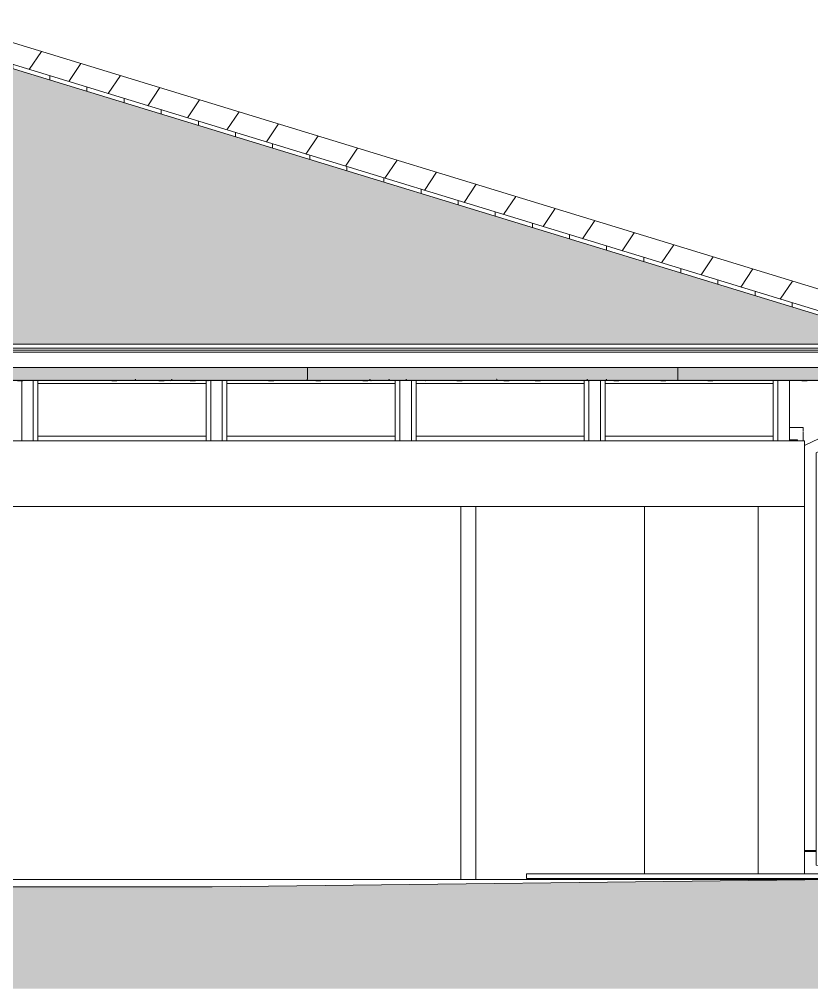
# Model space of a CAD drawing. Header units: millimetres. Extents: x -35517 to 139323, y -3702 to 5999.
# Drawn here: x 85712 to 90844, y -743 to 5534 of the extents above; entities that cross this region are included whole.
import ezdxf

# ---------------------------------------------------------------- set-up
doc = ezdxf.new("R2010")
doc.units = ezdxf.units.MM
doc.linetypes.add('Demolished', pattern=[7.14375, 4.7625, -2.38125])
for name, color, linetype, lineweight in [('A-DETL-GENF', 92, 'Continuous', 5), ('A-DETL-THIN', 151, 'Continuous', 5), ('A-FLOR', 192, 'Continuous', 9), ('A-GENM', 13, 'Continuous', 5), ('A-GLAZ', 151, 'Continuous', 5), ('A-GLAZ-CWMG', 51, 'Continuous', 5), ('A-ROOF', 132, 'Continuous', 9), ('A-ROOF-OTLN', 132, 'Continuous', 5), ('A-ROOF-PATT', 132, 'Continuous', 9), ('A-WALL', 113, 'Continuous', 9), ('C-TOPO', 7, 'Continuous', 5), ('I-WALL', 2, 'Continuous', 9), ('S-COLS', 52, 'Continuous', 5)]:
    doc.layers.add(name, color=color, linetype=linetype, lineweight=lineweight)

# ---------------------------------------------------------------- blocks, each defined once
blk = doc.blocks.new('Downpipe - Downpipe-V344-GENERAL WEST ELEVATION')
at = {"layer": 'A-GENM'}
for p, q in [((1931.3, 3119), (1931.3, 3280.1)), ((1856.3, 3166.5), (1031.3, 2775)), ((1856.3, 3195), (1856.3, 3166.5)), ((1106.3, 2727.6), (1931.3, 3119)), ((1106.3, 144.1), (1106.3, 2727.6)), ((1031.3, 151.5), (1106.3, 151.5)), ((1031.3, 144.1), (1106.3, 144.1)), ((1106.3, 151.5), (1106.3, 55.9)), ((1137.3, 48.6), (1106.3, 55.9)), ((1125.9, 0), (1137.3, 48.6))]:
    blk.add_line(p, q, dxfattribs=at)
blk = doc.blocks.new('FP_346-GENERAL WEST ELEVATION')
at = {"layer": 'A-ROOF-OTLN'}
blk.add_line((-11071.2, 3195), (1891.8, 3195), dxfattribs=at)
at = {"layer": 'A-ROOF-PATT', "lineweight": 5}
for p, q in [((-3303.1, 3201.7), (-3303.3, 3201.3)), ((-3302.9, 3202), (-3303.1, 3201.7)), ((-3302.7, 3202.4), (-3302.9, 3202)), ((-3302.6, 3202.7), (-3302.7, 3202.4)), ((-3302.4, 3203.1), (-3302.6, 3202.7)), ((-3302.2, 3203.4), (-3302.4, 3203.1)), ((-3302, 3203.8), (-3302.2, 3203.4)), ((-3301.8, 3204.1), (-3302, 3203.8)), ((-3301.6, 3204.5), (-3301.8, 3204.1)), ((-3068.5, 3201.6), (-3068.7, 3201.2)), ((-3068.3, 3201.9), (-3068.5, 3201.6)), ((-3068.2, 3202.3), (-3068.3, 3201.9)), ((-3068, 3202.6), (-3068.2, 3202.3)), ((-3067.8, 3203), (-3068, 3202.6)), ((-3067.6, 3203.4), (-3067.8, 3203)), ((-3067.4, 3203.8), (-3067.6, 3203.4)), ((-3067.2, 3204.1), (-3067.4, 3203.8)), ((-3067, 3204.5), (-3067.2, 3204.1)), ((-2189.7, 3197), (-2189.7, 3204.5)), ((-1784.5, 3204.1), (-1784.7, 3204.5)), ((-1784.4, 3203.8), (-1784.5, 3204.1)), ((-1784.2, 3203.4), (-1784.4, 3203.8)), ((-1784, 3203), (-1784.2, 3203.4)), ((-1783.8, 3202.6), (-1784, 3203)), ((-1783.6, 3202.3), (-1783.8, 3202.6)), ((-1783.4, 3201.9), (-1783.6, 3202.3)), ((-1783.2, 3201.6), (-1783.4, 3201.9)), ((-1783, 3201.2), (-1783.2, 3201.6)), ((-1660.7, 3201.6), (-1660.9, 3201.2)), ((-1660.5, 3202), (-1660.7, 3201.6)), ((-1660.3, 3202.3), (-1660.5, 3202)), ((-1660.1, 3202.7), (-1660.3, 3202.3)), ((-1659.9, 3203), (-1660.1, 3202.7)), ((-1659.8, 3203.4), (-1659.9, 3203)), ((-1659.6, 3203.8), (-1659.8, 3203.4)), ((-1659.4, 3204.1), (-1659.6, 3203.8)), ((-1659.2, 3204.5), (-1659.4, 3204.1)), ((-1549.9, 3204.1), (-1550.1, 3204.5)), ((-1549.7, 3203.8), (-1549.9, 3204.1)), ((-1549.5, 3203.4), (-1549.7, 3203.8)), ((-1549.3, 3203), (-1549.5, 3203.4)), ((-1549.2, 3202.7), (-1549.3, 3203)), ((-1549, 3202.3), (-1549.2, 3202.7)), ((-1548.8, 3201.9), (-1549, 3202.3)), ((-1548.6, 3201.6), (-1548.8, 3201.9)), ((-1548.4, 3201.2), (-1548.6, 3201.6)), ((-963.3, 3204.1), (-963.5, 3204.5)), ((-963.1, 3203.8), (-963.3, 3204.1)), ((-962.9, 3203.4), (-963.1, 3203.8)), ((-962.8, 3203), (-962.9, 3203.4)), ((-962.6, 3202.6), (-962.8, 3203)), ((-962.4, 3202.3), (-962.6, 3202.6)), ((-962.2, 3201.9), (-962.4, 3202.3)), ((-962, 3201.6), (-962.2, 3201.9)), ((-961.8, 3201.2), (-962, 3201.6)), ((-376.7, 3204.1), (-376.9, 3204.5)), ((-376.5, 3203.8), (-376.7, 3204.1)), ((-376.4, 3203.4), (-376.5, 3203.8)), ((-376.2, 3203), (-376.4, 3203.4)), ((-376, 3202.6), (-376.2, 3203)), ((-375.8, 3202.3), (-376, 3202.6)), ((-375.6, 3201.9), (-375.8, 3202.3)), ((-375.4, 3201.6), (-375.6, 3201.9)), ((-375.2, 3201.2), (-375.4, 3201.6)), ((-252.9, 3201.7), (-253, 3201.3)), ((-252.7, 3202), (-252.9, 3201.7)), ((-252.5, 3202.4), (-252.7, 3202)), ((-252.3, 3202.7), (-252.5, 3202.4)), ((-252.1, 3203.1), (-252.3, 3202.7)), ((-251.9, 3203.4), (-252.1, 3203.1)), ((-251.8, 3203.8), (-251.9, 3203.4)), ((-251.6, 3204.1), (-251.8, 3203.8)), ((-251.4, 3204.5), (-251.6, 3204.1)), ((210.3, 3197), (210.3, 3204.5)), ((-11077.9, 3197), (1898.5, 3197)), ((-4065.6, 3193.9), (-4032.1, 3193.9)), ((-3456, 3193.9), (-3422.5, 3193.9)), ((-3303.7, 3200.7), (-3303.8, 3200.3)), ((-3303.5, 3201), (-3303.7, 3200.7)), ((-3303.3, 3201.3), (-3303.5, 3201)), ((-3151.2, 3193.9), (-3117.7, 3193.9)), ((-3075.2, 3193.9), (-3075.4, 3193.8)), ((-3075, 3193.9), (-3075.2, 3193.9)), ((-3074.9, 3193.9), (-3075, 3193.9)), ((-3074.7, 3194), (-3074.9, 3193.9)), ((-3074.5, 3194.1), (-3074.7, 3194)), ((-3074.3, 3194.2), (-3074.5, 3194.1)), ((-3074.1, 3194.2), (-3074.3, 3194.2)), ((-3073.9, 3194.4), (-3074.1, 3194.2)), ((-3073.7, 3194.5), (-3073.9, 3194.4)), ((-3073.5, 3194.6), (-3073.7, 3194.5)), ((-3073.3, 3194.8), (-3073.5, 3194.6)), ((-3073.1, 3194.9), (-3073.3, 3194.8)), ((-3072.9, 3195.1), (-3073.1, 3194.9)), ((-3072.7, 3195.3), (-3072.9, 3195.1)), ((-3072.6, 3195.5), (-3072.7, 3195.3)), ((-3072.4, 3195.7), (-3072.6, 3195.5)), ((-3072.2, 3195.9), (-3072.4, 3195.7)), ((-3072, 3196.1), (-3072.2, 3195.9)), ((-3071.8, 3196.3), (-3072, 3196.1)), ((-3071.6, 3196.6), (-3071.8, 3196.3)), ((-3071.4, 3196.8), (-3071.6, 3196.6)), ((-3071.2, 3197.1), (-3071.4, 3196.8)), ((-3071, 3197.4), (-3071.2, 3197.1)), ((-3070.8, 3197.6), (-3071, 3197.4)), ((-3070.6, 3197.9), (-3070.8, 3197.6)), ((-3070.4, 3198.2), (-3070.6, 3197.9)), ((-3070.3, 3198.5), (-3070.4, 3198.2)), ((-3070.1, 3198.8), (-3070.3, 3198.5)), ((-3069.9, 3199.2), (-3070.1, 3198.8)), ((-3069.7, 3199.5), (-3069.9, 3199.2)), ((-3069.5, 3199.8), (-3069.7, 3199.5)), ((-3069.3, 3200.2), (-3069.5, 3199.8)), ((-3069.1, 3200.5), (-3069.3, 3200.2)), ((-3068.9, 3200.9), (-3069.1, 3200.5)), ((-3068.7, 3201.2), (-3068.9, 3200.9)), ((-2948, 3193.9), (-2914.5, 3193.9)), ((-2836.5, 3197.2), (-2836.7, 3197.5)), ((-2836.3, 3197), (-2836.5, 3197.2)), ((-2836.1, 3196.7), (-2836.3, 3197)), ((-2835.9, 3196.5), (-2836.1, 3196.7)), ((-2835.7, 3196.2), (-2835.9, 3196.5)), ((-2835.6, 3196), (-2835.7, 3196.2)), ((-2835.4, 3195.8), (-2835.6, 3196)), ((-2835.2, 3195.6), (-2835.4, 3195.8)), ((-2835, 3195.4), (-2835.2, 3195.6)), ((-2834.8, 3195.2), (-2835, 3195.4)), ((-2834.6, 3195), (-2834.8, 3195.2)), ((-2834.4, 3194.9), (-2834.6, 3195)), ((-2834.2, 3194.7), (-2834.4, 3194.9)), ((-2834.1, 3194.6), (-2834.2, 3194.7)), ((-2833.9, 3194.5), (-2834.1, 3194.6)), ((-2833.7, 3194.3), (-2833.9, 3194.5)), ((-2833.5, 3194.2), (-2833.7, 3194.3)), ((-2833.3, 3194.1), (-2833.5, 3194.2)), ((-2833.1, 3194.1), (-2833.3, 3194.1)), ((-2832.9, 3194), (-2833.1, 3194.1)), ((-2832.7, 3193.9), (-2832.9, 3194)), ((-2832.5, 3193.9), (-2832.7, 3193.9)), ((-2832.4, 3193.9), (-2832.5, 3193.9)), ((-2832.2, 3193.8), (-2832.4, 3193.9)), ((-2440, 3193.9), (-2406.5, 3193.9)), ((-2135.2, 3193.9), (-2101.7, 3193.9)), ((-1830.4, 3193.9), (-1796.9, 3193.9)), ((-1782.8, 3200.9), (-1783, 3201.2)), ((-1782.6, 3200.5), (-1782.8, 3200.9)), ((-1782.4, 3200.2), (-1782.6, 3200.5)), ((-1782.3, 3199.8), (-1782.4, 3200.2)), ((-1782.1, 3199.5), (-1782.3, 3199.8)), ((-1781.9, 3199.2), (-1782.1, 3199.5)), ((-1781.7, 3198.8), (-1781.9, 3199.2)), ((-1781.5, 3198.5), (-1781.7, 3198.8)), ((-1781.3, 3198.2), (-1781.5, 3198.5)), ((-1781.1, 3197.9), (-1781.3, 3198.2)), ((-1780.9, 3197.6), (-1781.1, 3197.9)), ((-1780.7, 3197.4), (-1780.9, 3197.6)), ((-1780.5, 3197.1), (-1780.7, 3197.4)), ((-1780.3, 3196.8), (-1780.5, 3197.1)), ((-1780.1, 3196.6), (-1780.3, 3196.8)), ((-1780, 3196.3), (-1780.1, 3196.6)), ((-1779.8, 3196.1), (-1780, 3196.3)), ((-1779.6, 3195.9), (-1779.8, 3196.1)), ((-1779.4, 3195.7), (-1779.6, 3195.9)), ((-1779.2, 3195.5), (-1779.4, 3195.7)), ((-1779, 3195.3), (-1779.2, 3195.5)), ((-1778.8, 3195.1), (-1779, 3195.3)), ((-1778.6, 3194.9), (-1778.8, 3195.1)), ((-1778.4, 3194.8), (-1778.6, 3194.9)), ((-1778.2, 3194.6), (-1778.4, 3194.8)), ((-1778, 3194.5), (-1778.2, 3194.6)), ((-1777.8, 3194.4), (-1778, 3194.5)), ((-1777.7, 3194.2), (-1777.8, 3194.4)), ((-1777.5, 3194.2), (-1777.7, 3194.2)), ((-1777.3, 3194.1), (-1777.5, 3194.2)), ((-1777.1, 3194), (-1777.3, 3194.1)), ((-1776.9, 3193.9), (-1777.1, 3194)), ((-1776.7, 3193.9), (-1776.9, 3193.9)), ((-1776.5, 3193.9), (-1776.7, 3193.9)), ((-1776.3, 3193.8), (-1776.5, 3193.9)), ((-1665.4, 3194.8), (-1665.6, 3194.7)), ((-1665.2, 3195), (-1665.4, 3194.8)), ((-1665, 3195.2), (-1665.2, 3195)), ((-1664.9, 3195.3), (-1665, 3195.2)), ((-1664.7, 3195.5), (-1664.9, 3195.3)), ((-1664.5, 3195.7), (-1664.7, 3195.5)), ((-1664.3, 3196), (-1664.5, 3195.7)), ((-1664.1, 3196.2), (-1664.3, 3196)), ((-1663.9, 3196.4), (-1664.1, 3196.2)), ((-1663.7, 3196.7), (-1663.9, 3196.4)), ((-1663.5, 3196.9), (-1663.7, 3196.7)), ((-1663.3, 3197.2), (-1663.5, 3196.9)), ((-1663.2, 3197.4), (-1663.3, 3197.2)), ((-1663, 3197.7), (-1663.2, 3197.4)), ((-1662.8, 3198), (-1663, 3197.7)), ((-1662.6, 3198.3), (-1662.8, 3198)), ((-1662.4, 3198.6), (-1662.6, 3198.3)), ((-1662.2, 3198.9), (-1662.4, 3198.6)), ((-1662, 3199.2), (-1662.2, 3198.9)), ((-1661.8, 3199.6), (-1662, 3199.2)), ((-1661.6, 3199.9), (-1661.8, 3199.6)), ((-1661.5, 3200.2), (-1661.6, 3199.9)), ((-1661.3, 3200.6), (-1661.5, 3200.2)), ((-1661.1, 3200.9), (-1661.3, 3200.6)), ((-1660.9, 3201.2), (-1661.1, 3200.9)), ((-1548.2, 3200.9), (-1548.4, 3201.2)), ((-1548, 3200.5), (-1548.2, 3200.9)), ((-1547.8, 3200.2), (-1548, 3200.5)), ((-1547.6, 3199.8), (-1547.8, 3200.2)), ((-1547.4, 3199.5), (-1547.6, 3199.8)), ((-1547.2, 3199.2), (-1547.4, 3199.5)), ((-1425.1, 3194), (-1425.2, 3194)), ((-1424.9, 3193.9), (-1425.1, 3194)), ((-1424.7, 3193.9), (-1424.9, 3193.9)), ((-1424.5, 3193.9), (-1424.7, 3193.9)), ((-1424.3, 3193.8), (-1424.5, 3193.9)), ((-1220.8, 3193.9), (-1187.3, 3193.9)), ((-961.6, 3200.9), (-961.8, 3201.2)), ((-961.4, 3200.5), (-961.6, 3200.9)), ((-961.2, 3200.2), (-961.4, 3200.5)), ((-961, 3199.8), (-961.2, 3200.2)), ((-960.8, 3199.5), (-961, 3199.8)), ((-960.6, 3199.2), (-960.8, 3199.5)), ((-960.5, 3198.9), (-960.6, 3199.2)), ((-960.3, 3198.5), (-960.5, 3198.9)), ((-960.1, 3198.2), (-960.3, 3198.5)), ((-959.9, 3197.9), (-960.1, 3198.2)), ((-959.7, 3197.6), (-959.9, 3197.9)), ((-959.5, 3197.4), (-959.7, 3197.6)), ((-959.3, 3197.1), (-959.5, 3197.4)), ((-959.1, 3196.8), (-959.3, 3197.1)), ((-958.9, 3196.6), (-959.1, 3196.8)), ((-958.7, 3196.3), (-958.9, 3196.6)), ((-958.5, 3196.1), (-958.7, 3196.3)), ((-958.4, 3195.9), (-958.5, 3196.1)), ((-958.2, 3195.7), (-958.4, 3195.9)), ((-958, 3195.5), (-958.2, 3195.7)), ((-957.8, 3195.3), (-958, 3195.5)), ((-957.6, 3195.1), (-957.8, 3195.3)), ((-957.4, 3194.9), (-957.6, 3195.1)), ((-957.2, 3194.8), (-957.4, 3194.9)), ((-957, 3194.6), (-957.2, 3194.8)), ((-956.8, 3194.5), (-957, 3194.6)), ((-956.6, 3194.4), (-956.8, 3194.5)), ((-956.4, 3194.3), (-956.6, 3194.4)), ((-956.2, 3194.2), (-956.4, 3194.3)), ((-956.1, 3194.1), (-956.2, 3194.2)), ((-955.9, 3194), (-956.1, 3194.1)), ((-955.7, 3193.9), (-955.9, 3194)), ((-955.5, 3193.9), (-955.7, 3193.9)), ((-955.3, 3193.9), (-955.5, 3193.9)), ((-955.1, 3193.8), (-955.3, 3193.9)), ((-954.9, 3193.8), (-955.1, 3193.8)), ((-916, 3193.9), (-882.5, 3193.9)), ((-712.8, 3193.9), (-679.3, 3193.9)), ((-375, 3200.9), (-375.2, 3201.2)), ((-374.8, 3200.5), (-375, 3200.9)), ((-374.6, 3200.2), (-374.8, 3200.5)), ((-374.4, 3199.8), (-374.6, 3200.2)), ((-374.2, 3199.5), (-374.4, 3199.8)), ((-374.1, 3199.2), (-374.2, 3199.5)), ((-373.9, 3198.8), (-374.1, 3199.2)), ((-373.7, 3198.5), (-373.9, 3198.8)), ((-373.5, 3198.2), (-373.7, 3198.5)), ((-373.3, 3197.9), (-373.5, 3198.2)), ((-373.1, 3197.6), (-373.3, 3197.9)), ((-372.9, 3197.4), (-373.1, 3197.6)), ((-372.7, 3197.1), (-372.9, 3197.4)), ((-372.5, 3196.8), (-372.7, 3197.1)), ((-372.3, 3196.6), (-372.5, 3196.8)), ((-372.1, 3196.3), (-372.3, 3196.6)), ((-372, 3196.1), (-372.1, 3196.3)), ((-371.8, 3195.9), (-372, 3196.1)), ((-371.6, 3195.7), (-371.8, 3195.9)), ((-371.4, 3195.5), (-371.6, 3195.7)), ((-371.2, 3195.3), (-371.4, 3195.5)), ((-371, 3195.1), (-371.2, 3195.3)), ((-370.8, 3194.9), (-371, 3195.1)), ((-370.6, 3194.8), (-370.8, 3194.9)), ((-370.4, 3194.6), (-370.6, 3194.8)), ((-370.2, 3194.5), (-370.4, 3194.6)), ((-370, 3194.4), (-370.2, 3194.5)), ((-369.8, 3194.2), (-370, 3194.4)), ((-369.7, 3194.2), (-369.8, 3194.2)), ((-369.5, 3194.1), (-369.7, 3194.2)), ((-369.3, 3194), (-369.5, 3194.1)), ((-369.1, 3193.9), (-369.3, 3194)), ((-368.9, 3193.9), (-369.1, 3193.9)), ((-368.7, 3193.9), (-368.9, 3193.9)), ((-368.5, 3193.8), (-368.7, 3193.9)), ((-254, 3199.7), (-254.2, 3199.3)), ((-253.8, 3200), (-254, 3199.7)), ((-253.6, 3200.3), (-253.8, 3200)), ((-253.4, 3200.6), (-253.6, 3200.3)), ((-253.2, 3201), (-253.4, 3200.6)), ((-253, 3201.3), (-253.2, 3201)), ((-204.8, 3193.9), (-171.3, 3193.9)), ((100, 3193.9), (133.5, 3193.9)), ((404.8, 3193.9), (438.3, 3193.9)), ((1014.4, 3193.9), (1047.9, 3193.9)), ((1030.9, 3193.9), (1030.7, 3193.8)), ((1031.1, 3193.9), (1030.9, 3193.9)), ((1031.3, 3193.9), (1031.1, 3193.9)), ((1031.5, 3194), (1031.3, 3193.9)), ((1031.6, 3194.1), (1031.5, 3194)), ((1031.8, 3194.2), (1031.6, 3194.1)), ((1032, 3194.2), (1031.8, 3194.2)), ((1032.2, 3194.4), (1032, 3194.2)), ((1032.4, 3194.5), (1032.2, 3194.4)), ((1032.6, 3194.6), (1032.4, 3194.5)), ((1032.8, 3194.8), (1032.6, 3194.6)), ((1033, 3194.9), (1032.8, 3194.8)), ((1033.2, 3195.1), (1033, 3194.9)), ((1033.4, 3195.3), (1033.2, 3195.1)), ((1033.6, 3195.5), (1033.4, 3195.3)), ((1033.7, 3195.7), (1033.6, 3195.5)), ((1033.9, 3195.9), (1033.7, 3195.7)), ((1034.1, 3196.1), (1033.9, 3195.9)), ((1034.3, 3196.3), (1034.1, 3196.1)), ((1034.5, 3196.6), (1034.3, 3196.3)), ((1034.7, 3196.8), (1034.5, 3196.6)), ((1034.9, 3197.1), (1034.7, 3196.8)), ((1035.1, 3197.4), (1034.9, 3197.1)), ((1035.3, 3197.6), (1035.1, 3197.4))]:
    blk.add_line(p, q, dxfattribs=at)
blk = doc.blocks.new('Rectangular Mullion - 30x75-1460576-GENERAL WEST ELEVATION')
at = {"layer": 'A-GLAZ-CWMG'}
blk.add_line((934, 3195), (934, 2805), dxfattribs=at)
blk = doc.blocks.new('Rectangular Mullion - Sheerclip 15 - 75x50 Aluminium Top and Side A Edge Frame-1463167-GENERAL WEST ELEVATION')
at = {"layer": 'A-GLAZ-CWMG'}
for p, q in [((-260.7, 3175), (-260.7, 3195.1)), ((-260.7, 3175), (828.8, 3175)), ((828.8, 3195), (828.8, 3175))]:
    blk.add_line(p, q, dxfattribs=at)
blk = doc.blocks.new('Rectangular Mullion - Sheerclip 15 - 75x50 Aluminium Top and Side A Edge Frame-1463168-GENERAL WEST ELEVATION')
at = {"layer": 'A-GLAZ-CWMG'}
for p, q in [((-260.7, 2805), (-260.7, 2835)), ((-260.7, 2835), (828.8, 2835)), ((828.8, 2835), (828.8, 2805))]:
    blk.add_line(p, q, dxfattribs=at)
blk = doc.blocks.new('Rectangular Mullion - 30x75-1460575-GENERAL WEST ELEVATION')
at = {"layer": 'A-GLAZ-CWMG'}
for p, q in [((-290.7, 3195.1), (-290.7, 2805)), ((-260.7, 3175), (-260.7, 2835))]:
    blk.add_line(p, q, dxfattribs=at)
blk = doc.blocks.new('Rectangular Mullion - 30x75-V364-GENERAL WEST ELEVATION')
at = {"layer": 'A-GLAZ-CWMG'}
for p, q in [((828.8, 2835), (828.8, 3175)), ((858.8, 2805), (858.8, 3195))]:
    blk.add_line(p, q, dxfattribs=at)
blk = doc.blocks.new('Rectangular Mullion - Sheerclip 15 - 75x50 Aluminium Top and Side A Edge Frame-V365-GENERAL WEST ELEVATION')
at = {"layer": 'A-GLAZ-CWMG'}
for p, q in [((-1485.3, 3175), (-1485.3, 3195.1)), ((-1485.3, 3175), (-395.7, 3175)), ((-395.7, 3195.1), (-395.7, 3175))]:
    blk.add_line(p, q, dxfattribs=at)
blk = doc.blocks.new('Rectangular Mullion - 30x75-V366-GENERAL WEST ELEVATION')
at = {"layer": 'A-GLAZ-CWMG'}
for p, q in [((-1515.3, 3195.1), (-1515.3, 2805)), ((-1485.3, 3175), (-1485.3, 2835))]:
    blk.add_line(p, q, dxfattribs=at)
blk = doc.blocks.new('Rectangular Mullion - 30x75-V367-GENERAL WEST ELEVATION')
at = {"layer": 'A-GLAZ-CWMG'}
for p, q in [((-395.7, 2835), (-395.7, 3175)), ((-365.7, 2805), (-365.7, 3195.1))]:
    blk.add_line(p, q, dxfattribs=at)
blk = doc.blocks.new('Rectangular Mullion - Sheerclip 15 - 75x50 Aluminium Top and Side A Edge Frame-V368-GENERAL WEST ELEVATION')
at = {"layer": 'A-GLAZ-CWMG'}
for p, q in [((-2709.9, 3175), (-2709.9, 3195.3)), ((-2709.9, 3175), (-1620.3, 3175)), ((-1620.3, 3195.1), (-1620.3, 3175))]:
    blk.add_line(p, q, dxfattribs=at)
blk = doc.blocks.new('Rectangular Mullion - 30x75-V369-GENERAL WEST ELEVATION')
at = {"layer": 'A-GLAZ-CWMG'}
blk.add_line((-2709.9, 3175), (-2709.9, 2835), dxfattribs=at)
blk = doc.blocks.new('Rectangular Mullion - 30x75-V370-GENERAL WEST ELEVATION')
at = {"layer": 'A-GLAZ-CWMG'}
blk.add_line((-1620.3, 2835), (-1620.3, 3175), dxfattribs=at)
blk = doc.blocks.new('Rectangular Mullion - Sheerclip 15 - 75x50 Aluminium Top and Side A Edge Frame-1463170-GENERAL WEST ELEVATION')
at = {"layer": 'A-GLAZ-CWMG'}
for p, q in [((-3934.5, 3175), (-3934.5, 3195.3)), ((-3934.5, 3175), (-2844.5, 3175)), ((-2844.5, 3195.3), (-2844.5, 3175))]:
    blk.add_line(p, q, dxfattribs=at)
blk = doc.blocks.new('Rectangular Mullion - Sheerclip 15 - 75x50 Aluminium Top and Side A Edge Frame-1463171-GENERAL WEST ELEVATION')
at = {"layer": 'A-GLAZ-CWMG'}
for p, q in [((-3934.5, 2805), (-3934.5, 2835)), ((-3934.5, 2835), (-2844.5, 2835)), ((-2844.5, 2835), (-2844.5, 2805))]:
    blk.add_line(p, q, dxfattribs=at)
blk = doc.blocks.new('Windows 1 - Windows 1-1464804-GENERAL WEST ELEVATION')
at = {"layer": 'A-GLAZ'}
for p, q in [((934, 2811), (986.3, 2811)), ((986.3, 2811), (986.3, 2805))]:
    blk.add_line(p, q, dxfattribs=at)

msp = doc.modelspace()

# ---------------------------------------------------------------- hatches: boundary and pattern name
at = {"layer": 'A-DETL-GENF'}
h = msp.add_hatch(dxfattribs=at)
h.set_pattern_fill('FP_114', style=0, pattern_type=2)
h.set_pattern_definition([(45, (175660.06, 31652.85), (0, 179.99969), [127.279, -127.279]), (45, (175690.06, 31622.85), (0, 179.99969), [127.279, -127.279]), (45, (175720.06, 31592.85), (0, 179.99969), [127.279, -127.279]), (315, (175750.06, 31592.85), (179.99969, 0), [127.279, -127.279]), (315, (175780.06, 31622.85), (179.99969, 0), [127.279, -127.279]), (315, (175810.06, 31652.85), (179.99969, 0), [127.279, -127.279])])
h.paths.add_polyline_path([(77196.2, -743.3), (93854.7, -743.3), (93854.7, -1.9), (86946.8, -85), (76198.4, -85), (73994.5, 8.6), (72753.3, 65.1), (69933.7, 163.6), (66275.3, 163.6), (66223.2, 162.2), (66223.2, -743.3), (77131.2, -743.3)])
at = {"layer": 'A-ROOF-PATT', "lineweight": 5}
h = msp.add_hatch(dxfattribs=at)
h.set_pattern_fill('FP_96', color=256, style=0, pattern_type=2)
h.set_pattern_definition([(56.205, (88375.53, 4485.3), (-308.4, -0.001), [])])
h.paths.add_polyline_path([(91574.2, 3436.8), (91697.9, 3540.1), (85176.9, 5533.8), (85171.1, 5529), (85176.9, 5530.8), (85186.7, 5525.1), (85156.5, 5398.8), (91264.2, 3531.5)])
h = msp.add_hatch(dxfattribs=at)
h.set_pattern_fill('FP_95', color=256, style=0, pattern_type=2)
h.set_pattern_definition([(90, (88313.66, 4427.54), (-240.416, 1e-14), [])])
h.paths.add_polyline_path([(91574.2, 3424.6), (91574.2, 3436.8), (85156.5, 5398.8), (85173.6, 5381.5), (91450.4, 3462.5)])
h = msp.add_hatch(dxfattribs=at)
h.set_pattern_fill('FP_80', color=256, style=0, pattern_type=2)
h.set_pattern_definition([(0, (89766.58, 3580.37), (323.85, 44.557), [76.2, -63.5, 88.9, -38.1, -165.1]), (0, (89766.58, 3580.37), (323.85, 44.557), [-266.7, 114.3, -50.8]), (0, (89842.78, 3582.23), (323.85, 44.557), [63.5, -241.3, 50.8, -76.2]), (0, (89995.18, 3577.587), (323.85, 44.557), [38.1, -393.7]), (90, (89766.58, 3580.37), (-107.95, 44.557), [42.701, -135.529]), (90, (89842.78, 3580.37), (-107.95, 44.557), [41.773, -136.457]), (90, (89906.28, 3580.37), (-107.95, 44.557), [38.988, -139.242]), (90, (89995.18, 3577.59), (-107.95, 44.557), [42.701, -135.529]), (90, (90033.28, 3577.59), (-107.95, 44.557), [42.701, -135.529]), (90, (90147.58, 3580.37), (-107.95, 44.557), [40.844, -137.385])])
h.paths.add_polyline_path([(78655.9, 3431.1), (78760.2, 3431.1), (78736.1, 3455.7), (78663.5, 3433.5)])
h.paths.add_polyline_path([(78902.7, 3431.1), (91502.7, 3431.1), (85202.7, 5357.2), (79175.4, 3514.5)])
h.paths.add_polyline_path([(91697.9, 3431.1), (91611.4, 3457.6), (91584.8, 3435.3), (91584.8, 3431.1), (91696, 3431.1)])
h = msp.add_hatch(dxfattribs=at)
h.set_pattern_fill('FP_94', color=256, style=0, pattern_type=2)
h.set_pattern_definition([(90, (88313.66, 4413.8), (-240.416, 1e-14), [])])
h.paths.add_polyline_path([(91574.2, 3409.3), (91574.2, 3424.6), (85173.6, 5381.5), (85178.4, 5376.7), (85177.6, 5364.9), (91450.4, 3447.1)])
h = msp.add_hatch(dxfattribs=at)
h.set_pattern_fill('FP_97', color=256, style=0, pattern_type=2)
h.set_pattern_definition([(0, (91796.95, 0), (406.4, 101.6), [33.528, -271.272, 33.528, -271.272, -1625.6]), (0, (91796.95, 0), (406.4, 101.6), [-609.6, 33.528, -576.072, 33.528, -271.272, -711.2]), (0, (91796.95, 0), (406.4, 101.6), [-1524, 33.528, -169.672, 33.528, -474.472]), (120, (91949.35, 50.8), (-291.1882, 301.1527), [33.528, -271.272, 33.528, -271.272, -1625.6]), (120, (91949.35, 50.8), (-291.1882, 301.1527), [-609.6, 33.528, -576.072, 33.528, -271.272, -711.2]), (120, (91949.35, 50.8), (-291.1882, 301.1527), [-1524, 33.528, -169.672, 33.528, -474.472]), (240, (92000.15, 254), (-115.2118, -402.7527), [33.528, -271.272, 33.528, -271.272, -1625.6]), (240, (92000.15, 254), (-115.2118, -402.7527), [-609.6, 33.528, -576.072, 33.528, -271.272, -711.2]), (240, (92000.15, 254), (-115.2118, -402.7527), [-1524, 33.528, -169.672, 33.528, -474.472])])
h.paths.add_polyline_path([(78685.9, 3204.5), (91667.9, 3204.5), (91667.9, 3280.1), (78685.9, 3280.1), (78685.9, 3246.2)])
h = msp.add_hatch(dxfattribs=at)
h.set_pattern_fill('FP_98', color=256, style=0, pattern_type=2)
h.set_pattern_definition([(0, (85176.9, 3309.8), (0, 1200), []), (90, (85177, 3309.8), (-2400, 1e-13), [])])
h.paths.add_polyline_path([(78685.9, 3204.5), (91667.9, 3204.5), (91667.9, 3280.1), (78685.9, 3280.1), (78685.9, 3246.2)])

# ---------------------------------------------------------------- linework, layer by layer
at = {"layer": 'A-DETL-THIN'}
for p, q in [((93854.7, -1.9), (86961.4, -85)), ((86961.4, -85), (76198.4, -85))]:
    msp.add_line(p, q, dxfattribs=at)
at = {"layer": 'A-FLOR'}
for p, q in [((92899.3, 0), (88995.9, 0)), ((88995.9, 0), (88995.9, -30)), ((88995.9, -30), (91524.5, -30))]:
    msp.add_line(p, q, dxfattribs=at)
at = {"layer": 'A-ROOF'}
for p, q in [((91697.9, 3405), (78817.2, 3405)), ((78902.9, 3431.1), (91502.7, 3431.1))]:
    msp.add_line(p, q, dxfattribs=at)
at = {"layer": 'A-ROOF-OTLN'}
for p, q in [((91697.9, 3540.1), (85176.9, 5533.8)), ((91574.2, 3436.8), (85156.5, 5398.8)), ((91574.2, 3409.3), (85177.6, 5364.9)), ((91797.9, 3392.3), (66555.9, 3392.3)), ((91797.9, 3379.6), (66555.9, 3379.6)), ((91747.1, 3280.1), (78606.7, 3280.1))]:
    msp.add_line(p, q, dxfattribs=at)
at = {"layer": 'A-WALL'}
for p, q in [((88571.9, 2380), (88571.9, -36)), ((88668.6, -36), (88668.6, 2380)), ((89761.9, 0), (89761.9, 2380)), ((89761.9, -35.8), (89761.9, -30)), ((90797.9, -30), (90797.9, -35.7))]:
    msp.add_line(p, q, dxfattribs=at)
at = {"layer": 'C-TOPO'}
for p, q in [((91056.8, -35.6), (75085, -38.1)), ((75085, -38.1), (91056.8, -35.6))]:
    msp.add_line(p, q, dxfattribs=at)
at = {"layer": 'I-WALL', "color": 41, "linetype": 'Demolished', "lineweight": 5}
for q in [(90700.6, 2890), (90789.9, 2805)]:
    msp.add_line((90789.9, 2890), q, dxfattribs=at)
at = {"layer": 'I-WALL'}
for p, q in [((90797.9, 2805), (79443.6, 2805)), ((90797.9, 2380), (90797.9, 2805)), ((79506.8, 2380), (90797.9, 2380))]:
    msp.add_line(p, q, dxfattribs=at)
at = {"layer": 'S-COLS'}
for p, q in [((85727.1, 3195.3), (85727.1, 2805)), ((85802.1, 3195.3), (85802.1, 2805)), ((86951.7, 3195.3), (86951.7, 2805)), ((87026.7, 3195.3), (87026.7, 2805)), ((88176.3, 3195.1), (88176.3, 2805)), ((88251.3, 3195.1), (88251.3, 2805)), ((89400.8, 3195.1), (89400.8, 2805)), ((89475.8, 3195.1), (89475.8, 2805)), ((90625.4, 3195), (90625.4, 2805)), ((90700.4, 3195), (90700.4, 2805)), ((90497.9, 2380), (90497.9, 0)), ((90797.9, 2380), (90797.9, 0))]:
    msp.add_line(p, q, dxfattribs=at)

# ---------------------------------------------------------------- block references
at = {"layer": 'A-GENM'}
msp.add_blockref('Downpipe - Downpipe-V344-GENERAL WEST ELEVATION', (89766.6, 0), dxfattribs=at)
at = {"layer": 'A-GLAZ'}
msp.add_blockref('Windows 1 - Windows 1-1464804-GENERAL WEST ELEVATION', (89766.6, 0), dxfattribs=at)
at = {"layer": 'A-GLAZ-CWMG'}
for name, p in [('Rectangular Mullion - Sheerclip 15 - 75x50 Aluminium Top and Side A Edge Frame-1463170-GENERAL WEST ELEVATION', (89766.6, 0)), ('Rectangular Mullion - 30x75-V369-GENERAL WEST ELEVATION', (88542, 0)), ('Rectangular Mullion - 30x75-V370-GENERAL WEST ELEVATION', (88542.4, 0)), ('Rectangular Mullion - Sheerclip 15 - 75x50 Aluminium Top and Side A Edge Frame-V368-GENERAL WEST ELEVATION', (89766.6, 0)), ('Rectangular Mullion - 30x75-V369-GENERAL WEST ELEVATION', (89766.6, 0)), ('Rectangular Mullion - 30x75-V370-GENERAL WEST ELEVATION', (89766.6, 0)), ('Rectangular Mullion - 30x75-V366-GENERAL WEST ELEVATION', (89766.6, 0)), ('Rectangular Mullion - Sheerclip 15 - 75x50 Aluminium Top and Side A Edge Frame-V365-GENERAL WEST ELEVATION', (89766.6, 0)), ('Rectangular Mullion - 30x75-V367-GENERAL WEST ELEVATION', (89766.6, 0)), ('Rectangular Mullion - 30x75-1460575-GENERAL WEST ELEVATION', (89766.6, 0)), ('Rectangular Mullion - Sheerclip 15 - 75x50 Aluminium Top and Side A Edge Frame-1463167-GENERAL WEST ELEVATION', (89766.6, 0)), ('Rectangular Mullion - 30x75-V364-GENERAL WEST ELEVATION', (89766.6, 0)), ('Rectangular Mullion - 30x75-1460576-GENERAL WEST ELEVATION', (89766.6, 0)), ('Rectangular Mullion - Sheerclip 15 - 75x50 Aluminium Top and Side A Edge Frame-1463171-GENERAL WEST ELEVATION', (89766.6, 0)), ('Rectangular Mullion - Sheerclip 15 - 75x50 Aluminium Top and Side A Edge Frame-1463168-GENERAL WEST ELEVATION', (87317.4, 0)), ('Rectangular Mullion - Sheerclip 15 - 75x50 Aluminium Top and Side A Edge Frame-1463168-GENERAL WEST ELEVATION', (88542, 0)), ('Rectangular Mullion - Sheerclip 15 - 75x50 Aluminium Top and Side A Edge Frame-1463168-GENERAL WEST ELEVATION', (89766.6, 0))]:
    msp.add_blockref(name, p, dxfattribs=at)
at = {"layer": 'A-ROOF-OTLN'}
msp.add_blockref('FP_346-GENERAL WEST ELEVATION', (89766.6, 0), dxfattribs=at)

doc.saveas('drawing.dxf')
